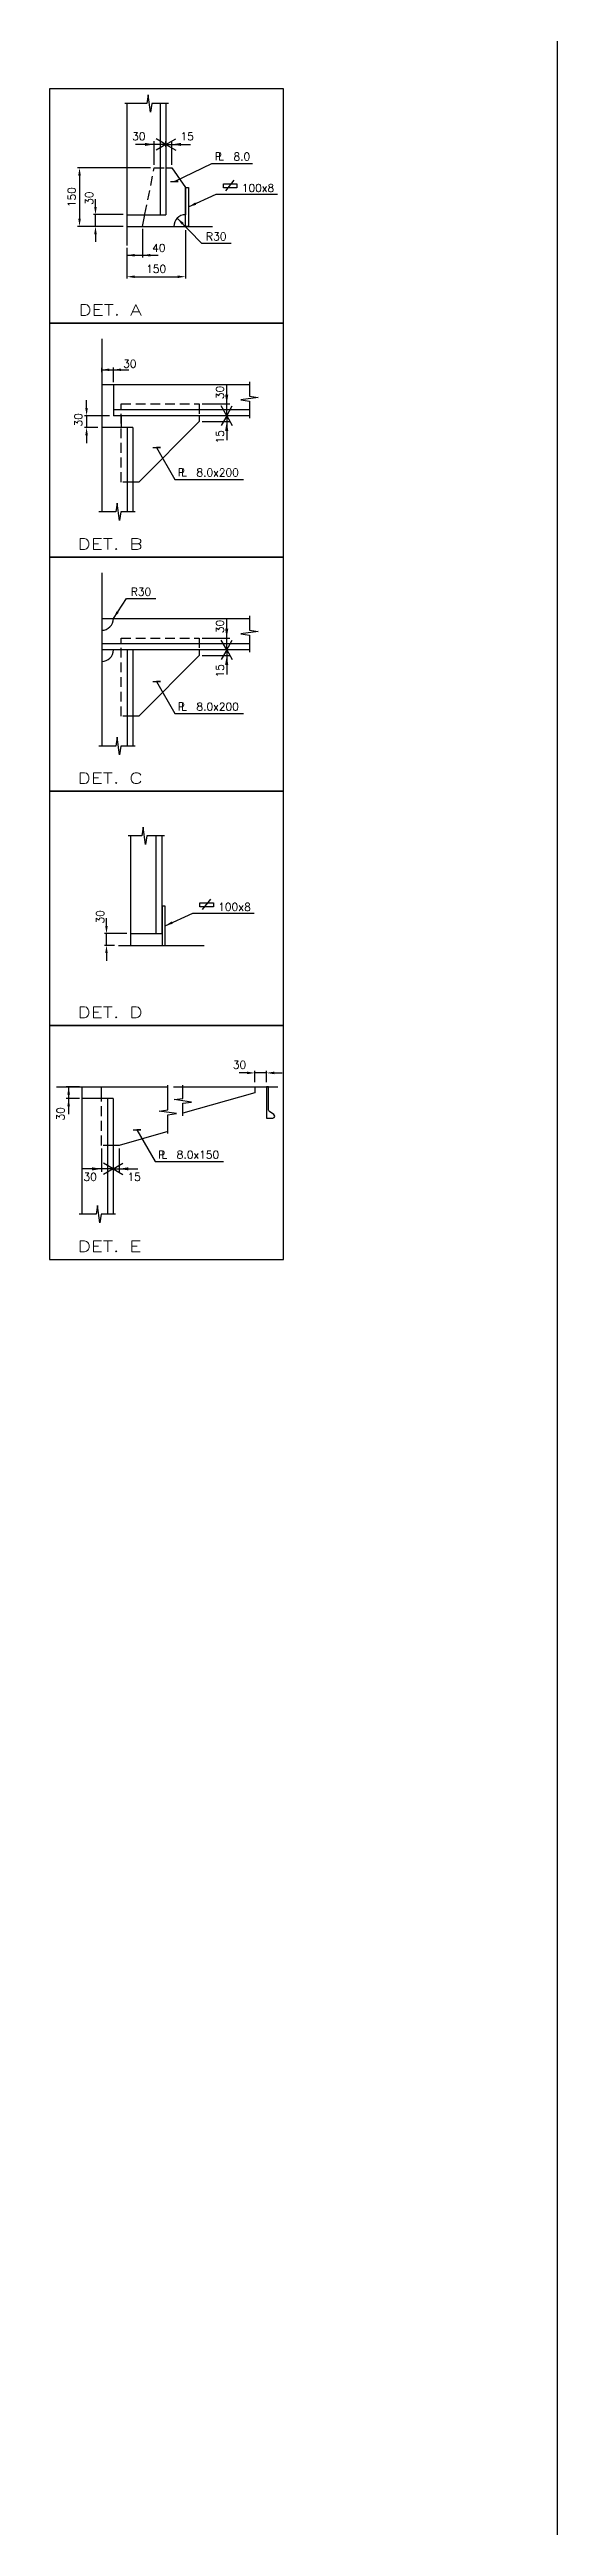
# Model space of a CAD drawing. Extents: x 53504 to 219407, y 25397 to 156081.
# Drawn here: x 210734 to 217246, y 105567 to 137306 of the extents above; entities that cross this region are included whole.
import ezdxf
from ezdxf.enums import TextEntityAlignment as Align

# ---------------------------------------------------------------- set-up
doc = ezdxf.new("R2010")
doc.units = 0
doc.header["$LTSCALE"] = 250
doc.linetypes.add('DASHED', pattern=[0.75, 0.5, -0.25])
doc.layers.get('0').update_dxf_attribs({"linetype": 'CONTINUOUS'})
doc.layers.get('DEFPOINTS').update_dxf_attribs({"linetype": 'CONTINUOUS'})
for name, color, linetype in [('S0CO1', 1, 'CONTINUOUS'), ('S0CO2', 2, 'CONTINUOUS'), ('S0CO5', 4, 'CONTINUOUS'), ('S0DA1', 1, 'DASHED'), ('S0DIM', 2, 'CONTINUOUS'), ('S0TX2', 2, 'CONTINUOUS')]:
    doc.layers.add(name, color=color, linetype=linetype)
doc.styles.add('ROMANS', font='romans', dxfattribs={"height": 100})
doc.dimstyles.new('ROAR', dxfattribs={"dimscale": 0.4, "dimtxt": 150, "dimasz": 2.4, "dimexe": 100, "dimexo": 100, "dimgap": 400, "dimtad": 0, "dimdsep": 46, "dimtxsty": 'ROMANS', "dimblk1": 'PILB', "dimblk2": 'PILC', "dimsah": 1, "dimcen": 0, "dimclrd": 1, "dimclre": 1, "dimclrt": 2, "dimadec": 0, "dimazin": 0, "dimtfac": 1, "dimtmove": 2, "dimatfit": 3, "dimldrblk": 'PILB', "dimfxl": 100, "dimtvp": 100, "dimtolj": 1, "dimarcsym": 0})
doc.dimstyles.new('ROAR1', dxfattribs={"dimscale": 0.4, "dimtxt": 2, "dimasz": 2, "dimexe": 75, "dimexo": 75, "dimgap": 500, "dimtad": 0, "dimdsep": 46, "dimtxsty": 'ROMANS', "dimblk1": 'PILD', "dimblk2": 'PILC', "dimsah": 1, "dimcen": 0, "dimclrd": 1, "dimclre": 1, "dimclrt": 2, "dimadec": 0, "dimazin": 0, "dimtfac": 1, "dimtmove": 2, "dimatfit": 3, "dimldrblk": 'PILD', "dimfxl": 1, "dimtvp": 100, "dimtolj": 1, "dimarcsym": 0})
doc.dimstyles.get("Standard").update_dxf_attribs({"dimscale": 50, "dimtxt": 2, "dimasz": 2, "dimexe": 0.5, "dimexo": 1, "dimgap": 1, "dimtad": 1, "dimdsep": 46, "dimtxsty": 'ROMANS', "dimcen": 1.5, "dimclrd": 1, "dimclre": 1, "dimclrt": 2, "dimazin": 2, "dimtfac": 1, "dimtmove": 2, "dimatfit": 3, "dimfxl": 1, "dimtvp": 100, "dimtolj": 1, "dimarcsym": 0})

# ---------------------------------------------------------------- blocks, each defined once
blk = doc.blocks.new('PILD')
at = {"color": 1, "linetype": 'ByBlock'}
blk.add_line((0, 0), (250, 0), dxfattribs=at)
blk.add_solid([(125, 21), (125, -21), (0, 0)], dxfattribs=at)
blk = doc.blocks.new('PILC')
at = {"color": 1, "linetype": 'ByBlock'}
blk.add_line((0, 0), (-250, 0), dxfattribs=at)
blk.add_solid([(-125, 21), (-125, -21), (0, 0)], dxfattribs=at)
blk = doc.blocks.new('*D154')
at = {"layer": 'DEFPOINTS', "color": 0, "transparency": 16777216}
for p in [(211926, 135040), (211726, 134795), (211926, 134670)]:
    blk.add_point(p, dxfattribs=at)
at = {"layer": 'S0DIM', "color": 1, "lineweight": -2, "transparency": 16777216}
for p, q in [((211926, 135010), (211926, 134640)), ((211726, 134670), (211725, 134670)), ((211726, 134765), (211726, 134640)), ((211726, 134670), (211926, 134670)), ((211927, 134670), (211928, 134670))]:
    blk.add_line(p, q, dxfattribs=at)
at = {"layer": 'S0DIM', "color": 1, "lineweight": -2, "transparency": 16777216, "xscale": 0.8, "yscale": 0.8, "zscale": 0.8}
blk.add_blockref('PILD', (211726, 134670), dxfattribs=at)
at = {"layer": 'S0DIM', "color": 1, "lineweight": -2, "transparency": 16777216, "xscale": 0.8, "yscale": 0.8, "zscale": 0.8, "rotation": 180}
blk.add_blockref('PILC', (211926, 134670), dxfattribs=at)
at = {"layer": 'S0DIM', "color": 2, "transparency": 16777216, "insert": (212136, 134764), "char_height": 100, "attachment_point": 5, "style": 'ROMANS'}
blk.add_mtext('\\A1;40', dxfattribs=at)
blk = doc.blocks.new('*D155')
at = {"layer": 'DEFPOINTS', "color": 0, "transparency": 16777216}
for p in [(212477, 135040), (211726, 134795), (212477, 134395)]:
    blk.add_point(p, dxfattribs=at)
at = {"layer": 'S0CO1', "color": 1, "lineweight": -2, "transparency": 16777216}
for p, q in [((212477, 134990), (212477, 134370)), ((211726, 134745), (211726, 134370)), ((211826, 134395), (212377, 134395))]:
    blk.add_line(p, q, dxfattribs=at)
at = {"layer": 'S0CO1', "color": 1, "transparency": 16777216}
for points in [[(211826, 134411), (211826, 134378), (211726, 134395)], [(212377, 134411), (212377, 134378), (212477, 134395)]]:
    blk.add_solid(points, dxfattribs=at)
at = {"layer": 'S0CO1', "color": 2, "transparency": 16777216, "insert": (212102, 134495), "char_height": 100, "attachment_point": 5, "style": 'ROMANS'}
blk.add_mtext('\\A1;150', dxfattribs=at)
blk = doc.blocks.new('*D156')
at = {"layer": 'DEFPOINTS', "color": 0, "transparency": 16777216}
for p in [(212076, 135790), (211118, 135040), (211726, 135040)]:
    blk.add_point(p, dxfattribs=at)
at = {"layer": 'S0CO1', "color": 1, "lineweight": -2, "transparency": 16777216}
for p, q in [((212026, 135790), (211093, 135790)), ((211118, 135690), (211118, 135140)), ((211676, 135040), (211093, 135040))]:
    blk.add_line(p, q, dxfattribs=at)
at = {"layer": 'S0CO1', "color": 1, "transparency": 16777216}
for points in [[(211102, 135690), (211135, 135690), (211118, 135790)], [(211102, 135140), (211135, 135140), (211118, 135040)]]:
    blk.add_solid(points, dxfattribs=at)
at = {"layer": 'S0CO1', "color": 2, "transparency": 16777216, "insert": (211018, 135415), "char_height": 100, "attachment_point": 5, "rotation": 90, "style": 'ROMANS'}
blk.add_mtext('\\A1;150', dxfattribs=at)
blk = doc.blocks.new('PILB')
at = {"color": 1}
for q in [(130, 75), (130, -75)]:
    blk.add_line((0, 0), q, dxfattribs=at)
at = {"color": 1, "linetype": 'ByBlock'}
blk.add_line((0, 0), (250, 0), dxfattribs=at)
blk = doc.blocks.new('*D157')
at = {"layer": 'DEFPOINTS', "color": 0, "transparency": 16777216}
for p in [(212226, 136021), (212301, 136090), (212301, 135790)]:
    blk.add_point(p, dxfattribs=at)
at = {"layer": 'S0DIM', "color": 1, "lineweight": -2, "transparency": 16777216}
for p, q in [((212226, 136090), (212225, 136090)), ((212226, 136061), (212226, 136130)), ((212226, 136090), (212301, 136090)), ((212301, 135830), (212301, 136130)), ((212302, 136090), (212303, 136090))]:
    blk.add_line(p, q, dxfattribs=at)
at = {"layer": 'S0DIM', "color": 1, "lineweight": -2, "transparency": 16777216, "xscale": 0.9600000000000001, "yscale": 0.9600000000000001, "zscale": 0.9600000000000001}
blk.add_blockref('PILB', (212226, 136090), dxfattribs=at)
at = {"layer": 'S0DIM', "color": 1, "lineweight": -2, "transparency": 16777216, "xscale": 0.9600000000000001, "yscale": 0.9600000000000001, "zscale": 0.9600000000000001, "rotation": 180}
blk.add_blockref('PILC', (212301, 136090), dxfattribs=at)
at = {"layer": 'S0DIM', "color": 2, "transparency": 16777216, "insert": (212497, 136193), "char_height": 100, "attachment_point": 5, "style": 'ROMANS'}
blk.add_mtext('\\A1;15', dxfattribs=at)
blk = doc.blocks.new('*D158')
at = {"layer": 'DEFPOINTS', "color": 0, "transparency": 16777216}
for p in [(212076, 136090), (212226, 136021), (212076, 135790)]:
    blk.add_point(p, dxfattribs=at)
at = {"layer": 'S0DIM', "color": 1, "lineweight": -2, "transparency": 16777216}
for p, q in [((212076, 136090), (212075, 136090)), ((212076, 135830), (212076, 136130)), ((212226, 136090), (212076, 136090)), ((212226, 136061), (212226, 136130)), ((212227, 136090), (212228, 136090))]:
    blk.add_line(p, q, dxfattribs=at)
at = {"layer": 'S0DIM', "color": 1, "lineweight": -2, "transparency": 16777216, "xscale": 0.9600000000000001, "yscale": 0.9600000000000001, "zscale": 0.9600000000000001, "rotation": 180}
blk.add_blockref('PILB', (212226, 136090), dxfattribs=at)
at = {"layer": 'S0DIM', "color": 1, "lineweight": -2, "transparency": 16777216, "xscale": 0.9600000000000001, "yscale": 0.9600000000000001, "zscale": 0.9600000000000001}
blk.add_blockref('PILC', (212076, 136090), dxfattribs=at)
at = {"layer": 'S0DIM', "color": 2, "transparency": 16777216, "insert": (211877, 136193), "char_height": 100, "attachment_point": 5, "style": 'ROMANS'}
blk.add_mtext('\\A1;30', dxfattribs=at)
blk = doc.blocks.new('*D159')
at = {"layer": 'DEFPOINTS', "color": 0, "transparency": 16777216}
for p in [(211323, 135190), (211726, 135190), (211726, 135040)]:
    blk.add_point(p, dxfattribs=at)
at = {"layer": 'S0CO1', "color": 1, "lineweight": -2, "transparency": 16777216}
for p, q in [((211323, 135290), (211323, 135390)), ((211676, 135190), (211298, 135190)), ((211676, 135040), (211298, 135040)), ((211323, 135040), (211323, 135190)), ((211323, 134940), (211323, 134840))]:
    blk.add_line(p, q, dxfattribs=at)
at = {"layer": 'S0CO1', "color": 1, "transparency": 16777216}
for points in [[(211306, 135290), (211339, 135290), (211323, 135190)], [(211306, 134940), (211339, 134940), (211323, 135040)]]:
    blk.add_solid(points, dxfattribs=at)
at = {"layer": 'S0CO1', "color": 2, "transparency": 16777216, "insert": (211242, 135403), "char_height": 100, "attachment_point": 5, "rotation": 90, "style": 'ROMANS'}
blk.add_mtext('\\A1;30', dxfattribs=at)
blk = doc.blocks.new('FLST-2')
at = {"layer": 'S0TX2', "color": 1}
for p, q in [((-256, 101), (-256, 151)), ((-256, 151), (-81, 151)), ((-81, 101), (-256, 101)), ((-222, 65), (-117, 198)), ((-81, 151), (-81, 101))]:
    blk.add_line(p, q, dxfattribs=at)
at = {"layer": 'S0TX2', "style": 'ROMANS'}
blk.add_attdef('FL.ST', (-20, 50), '', height=100, dxfattribs=at)
blk = doc.blocks.new('PLDIM2')
at = {"layer": 'S0TX2', "style": 'ROMANS'}
for s, p in [('P', (-19, 0)), ('L', (23, 0))]:
    blk.add_text(s, height=100, dxfattribs=at).set_placement(p)
blk.add_attdef('XX.X', (168, -1), '', height=100, dxfattribs=at)
blk = doc.blocks.new('*D160')
at = {"layer": 'DEFPOINTS', "color": 0, "transparency": 16777216}
for p in [(211402, 133257), (211552, 133202), (211552, 133014)]:
    blk.add_point(p, dxfattribs=at)
at = {"layer": 'S0DIM', "color": 1, "lineweight": -2, "transparency": 16777216}
for p, q in [((211401, 133202), (211401, 133202)), ((211402, 133227), (211402, 133172)), ((211402, 133202), (211552, 133202)), ((211552, 133044), (211552, 133232)), ((211553, 133202), (211554, 133202))]:
    blk.add_line(p, q, dxfattribs=at)
at = {"layer": 'S0DIM', "color": 1, "lineweight": -2, "transparency": 16777216, "xscale": 0.8, "yscale": 0.8, "zscale": 0.8}
blk.add_blockref('PILD', (211402, 133202), dxfattribs=at)
at = {"layer": 'S0DIM', "color": 1, "lineweight": -2, "transparency": 16777216, "xscale": 0.8, "yscale": 0.8, "zscale": 0.8, "rotation": 180}
blk.add_blockref('PILC', (211552, 133202), dxfattribs=at)
at = {"layer": 'S0DIM', "color": 2, "transparency": 16777216, "insert": (211764, 133279), "char_height": 100, "attachment_point": 5, "style": 'ROMANS'}
blk.add_mtext('\\A1;30', dxfattribs=at)
blk = doc.blocks.new('*D161')
at = {"layer": 'DEFPOINTS', "color": 0, "transparency": 16777216}
for p in [(211209, 132464), (211402, 132464), (211552, 132614)]:
    blk.add_point(p, dxfattribs=at)
at = {"layer": 'S0CO1', "color": 1, "lineweight": -2, "transparency": 16777216}
for p, q in [((211209, 132714), (211209, 132814)), ((211502, 132614), (211184, 132614)), ((211352, 132464), (211184, 132464)), ((211209, 132614), (211209, 132464)), ((211209, 132364), (211209, 132264))]:
    blk.add_line(p, q, dxfattribs=at)
at = {"layer": 'S0CO1', "color": 1, "transparency": 16777216}
for points in [[(211192, 132714), (211225, 132714), (211209, 132614)], [(211192, 132364), (211225, 132364), (211209, 132464)]]:
    blk.add_solid(points, dxfattribs=at)
at = {"layer": 'S0CO1', "color": 2, "transparency": 16777216, "insert": (211104, 132560), "char_height": 100, "attachment_point": 5, "rotation": 90, "style": 'ROMANS'}
blk.add_mtext('\\A1;30', dxfattribs=at)
blk = doc.blocks.new('*D162')
at = {"layer": 'DEFPOINTS', "color": 0, "transparency": 16777216}
for p in [(212652, 132539), (213005, 132539), (213061, 132614)]:
    blk.add_point(p, dxfattribs=at)
at = {"layer": 'S0DIM', "color": 1, "lineweight": -2, "transparency": 16777216}
for p, q in [((212692, 132539), (213045, 132539)), ((213021, 132614), (212965, 132614)), ((213005, 132615), (213005, 132616)), ((213005, 132614), (213005, 132539)), ((213005, 132538), (213005, 132537))]:
    blk.add_line(p, q, dxfattribs=at)
at = {"layer": 'S0DIM', "color": 1, "lineweight": -2, "transparency": 16777216, "xscale": 0.9600000000000001, "yscale": 0.9600000000000001, "zscale": 0.9600000000000001}
for name, p, rotation in [('PILB', (213005, 132614), 270), ('PILC', (213005, 132539), 90)]:
    blk.add_blockref(name, p, dxfattribs=dict(at, rotation=rotation))
at = {"layer": 'S0DIM', "color": 2, "transparency": 16777216, "insert": (212918, 132344), "char_height": 100, "attachment_point": 5, "rotation": 90, "style": 'ROMANS'}
blk.add_mtext('\\A1;15', dxfattribs=at)
blk = doc.blocks.new('*D163')
at = {"layer": 'DEFPOINTS', "color": 0, "transparency": 16777216}
for p in [(212652, 132764), (213005, 132764), (213061, 132614)]:
    blk.add_point(p, dxfattribs=at)
at = {"layer": 'S0DIM', "color": 1, "lineweight": -2, "transparency": 16777216}
for p, q in [((212692, 132764), (213045, 132764)), ((213005, 132765), (213005, 132766)), ((213005, 132614), (213005, 132764)), ((213021, 132614), (212965, 132614)), ((213005, 132613), (213005, 132612))]:
    blk.add_line(p, q, dxfattribs=at)
at = {"layer": 'S0DIM', "color": 1, "lineweight": -2, "transparency": 16777216, "xscale": 0.9600000000000001, "yscale": 0.9600000000000001, "zscale": 0.9600000000000001}
for name, p, rotation in [('PILC', (213005, 132764), 270), ('PILB', (213005, 132614), 90)]:
    blk.add_blockref(name, p, dxfattribs=dict(at, rotation=rotation))
at = {"layer": 'S0DIM', "color": 2, "transparency": 16777216, "insert": (212918, 132913), "char_height": 100, "attachment_point": 5, "rotation": 90, "style": 'ROMANS'}
blk.add_mtext('\\A1;30', dxfattribs=at)
blk = doc.blocks.new('*D164')
at = {"layer": 'DEFPOINTS', "color": 0, "transparency": 16777216}
for p in [(212652, 129539), (213005, 129539), (213061, 129614)]:
    blk.add_point(p, dxfattribs=at)
at = {"layer": 'S0DIM', "color": 1, "lineweight": -2, "transparency": 16777216}
for p, q in [((212692, 129539), (213045, 129539)), ((213021, 129614), (212965, 129614)), ((213005, 129615), (213005, 129616)), ((213005, 129614), (213005, 129539)), ((213005, 129538), (213005, 129537))]:
    blk.add_line(p, q, dxfattribs=at)
at = {"layer": 'S0DIM', "color": 1, "lineweight": -2, "transparency": 16777216, "xscale": 0.9600000000000001, "yscale": 0.9600000000000001, "zscale": 0.9600000000000001}
for name, p, rotation in [('PILB', (213005, 129614), 270), ('PILC', (213005, 129539), 90)]:
    blk.add_blockref(name, p, dxfattribs=dict(at, rotation=rotation))
at = {"layer": 'S0DIM', "color": 2, "transparency": 16777216, "insert": (212918, 129344), "char_height": 100, "attachment_point": 5, "rotation": 90, "style": 'ROMANS'}
blk.add_mtext('\\A1;15', dxfattribs=at)
blk = doc.blocks.new('*D165')
at = {"layer": 'DEFPOINTS', "color": 0, "transparency": 16777216}
for p in [(212652, 129764), (213005, 129764), (213061, 129614)]:
    blk.add_point(p, dxfattribs=at)
at = {"layer": 'S0DIM', "color": 1, "lineweight": -2, "transparency": 16777216}
for p, q in [((212692, 129764), (213045, 129764)), ((213021, 129614), (212965, 129614)), ((213005, 129765), (213005, 129766)), ((213005, 129614), (213005, 129764)), ((213005, 129613), (213005, 129612))]:
    blk.add_line(p, q, dxfattribs=at)
at = {"layer": 'S0DIM', "color": 1, "lineweight": -2, "transparency": 16777216, "xscale": 0.9600000000000001, "yscale": 0.9600000000000001, "zscale": 0.9600000000000001}
for name, p, rotation in [('PILB', (213005, 129614), 90), ('PILC', (213005, 129764), 270)]:
    blk.add_blockref(name, p, dxfattribs=dict(at, rotation=rotation))
at = {"layer": 'S0DIM', "color": 2, "transparency": 16777216, "insert": (212918, 129913), "char_height": 100, "attachment_point": 5, "rotation": 90, "style": 'ROMANS'}
blk.add_mtext('\\A1;30', dxfattribs=at)
blk = doc.blocks.new('*D166')
at = {"layer": 'DEFPOINTS', "color": 0, "transparency": 16777216}
for p in [(210979, 123864), (211150, 124014), (211150, 123864)]:
    blk.add_point(p, dxfattribs=at)
at = {"layer": 'S0DIM', "color": 1, "lineweight": -2, "transparency": 16777216}
for p, q in [((211120, 124014), (210949, 124014)), ((211120, 123864), (210949, 123864)), ((210979, 124015), (210979, 124016)), ((210979, 124014), (210979, 123864)), ((210979, 123863), (210979, 123863))]:
    blk.add_line(p, q, dxfattribs=at)
at = {"layer": 'S0DIM', "color": 1, "lineweight": -2, "transparency": 16777216, "xscale": 0.8, "yscale": 0.8, "zscale": 0.8}
for name, p, rotation in [('PILD', (210979, 124014), 270), ('PILC', (210979, 123864), 90)]:
    blk.add_blockref(name, p, dxfattribs=dict(at, rotation=rotation))
at = {"layer": 'S0DIM', "color": 2, "transparency": 16777216, "insert": (210875, 123669), "char_height": 100, "attachment_point": 5, "rotation": 90, "style": 'ROMANS'}
blk.add_mtext('\\A1;30', dxfattribs=at)
blk = doc.blocks.new('HP100x7')
at = {"color": 0}
blk.add_lwpolyline([(0, 0), (0, -100), (20.5, -100, 0.767327), (23.5, -88.8), (9.5, -79.3, -0.267949), (7, -74.9), (7, 0)], format="xyb", close=True, dxfattribs=at)
blk = doc.blocks.new('*D167')
at = {"layer": 'DEFPOINTS', "color": 0, "transparency": 16777216}
for p in [(213365, 124192), (213365, 124022), (213515, 124022)]:
    blk.add_point(p, dxfattribs=at)
at = {"layer": 'S0CO1', "color": 1, "lineweight": -2, "transparency": 16777216}
for p, q in [((213265, 124192), (213165, 124192)), ((213365, 124072), (213365, 124217)), ((213515, 124192), (213365, 124192)), ((213515, 124072), (213515, 124217)), ((213615, 124192), (213715, 124192))]:
    blk.add_line(p, q, dxfattribs=at)
at = {"layer": 'S0CO1', "color": 1, "transparency": 16777216}
for points in [[(213265, 124209), (213265, 124176), (213365, 124192)], [(213615, 124209), (213615, 124176), (213515, 124192)]]:
    blk.add_solid(points, dxfattribs=at)
at = {"layer": 'S0CO1', "color": 2, "transparency": 16777216, "insert": (213170, 124296), "char_height": 100, "attachment_point": 5, "style": 'ROMANS'}
blk.add_mtext('\\A1;30', dxfattribs=at)
blk = doc.blocks.new('*D168')
at = {"layer": 'DEFPOINTS', "color": 0, "transparency": 16777216}
for p in [(211625, 123263), (211550, 123032), (211625, 122963)]:
    blk.add_point(p, dxfattribs=at)
at = {"layer": 'S0DIM', "color": 1, "lineweight": -2, "transparency": 16777216}
for p, q in [((211625, 123223), (211625, 122923)), ((211549, 122963), (211548, 122963)), ((211550, 122992), (211550, 122923)), ((211550, 122963), (211625, 122963)), ((211626, 122963), (211627, 122963))]:
    blk.add_line(p, q, dxfattribs=at)
at = {"layer": 'S0DIM', "color": 1, "lineweight": -2, "transparency": 16777216, "xscale": 0.9600000000000001, "yscale": 0.9600000000000001, "zscale": 0.9600000000000001}
blk.add_blockref('PILB', (211550, 122963), dxfattribs=at)
at = {"layer": 'S0DIM', "color": 1, "lineweight": -2, "transparency": 16777216, "xscale": 0.9600000000000001, "yscale": 0.9600000000000001, "zscale": 0.9600000000000001, "rotation": 180}
blk.add_blockref('PILC', (211625, 122963), dxfattribs=at)
at = {"layer": 'S0DIM', "color": 2, "transparency": 16777216, "insert": (211820, 122860), "char_height": 100, "attachment_point": 5, "style": 'ROMANS'}
blk.add_mtext('\\A1;15', dxfattribs=at)
blk = doc.blocks.new('*D169')
at = {"layer": 'DEFPOINTS', "color": 0, "transparency": 16777216}
for p in [(211400, 123263), (211400, 122963), (211550, 123032)]:
    blk.add_point(p, dxfattribs=at)
at = {"layer": 'S0DIM', "color": 1, "lineweight": -2, "transparency": 16777216}
for p, q in [((211400, 123223), (211400, 122923)), ((211399, 122963), (211398, 122963)), ((211550, 122963), (211400, 122963)), ((211550, 122992), (211550, 122923)), ((211551, 122963), (211552, 122963))]:
    blk.add_line(p, q, dxfattribs=at)
at = {"layer": 'S0DIM', "color": 1, "lineweight": -2, "transparency": 16777216, "xscale": 0.9600000000000001, "yscale": 0.9600000000000001, "zscale": 0.9600000000000001}
blk.add_blockref('PILC', (211400, 122963), dxfattribs=at)
at = {"layer": 'S0DIM', "color": 1, "lineweight": -2, "transparency": 16777216, "xscale": 0.9600000000000001, "yscale": 0.9600000000000001, "zscale": 0.9600000000000001, "rotation": 180}
blk.add_blockref('PILB', (211550, 122963), dxfattribs=at)
at = {"layer": 'S0DIM', "color": 2, "transparency": 16777216, "insert": (211255, 122860), "char_height": 100, "attachment_point": 5, "style": 'ROMANS'}
blk.add_mtext('\\A1;30', dxfattribs=at)
blk = doc.blocks.new('*D215')
at = {"layer": 'DEFPOINTS', "color": 0, "transparency": 16777216}
for p in [(211464, 125977), (211616, 125827), (211776, 125977)]:
    blk.add_point(p, dxfattribs=at)
at = {"layer": 'S0CO1', "color": 1, "lineweight": -2, "transparency": 16777216}
for p, q in [((211464, 126077), (211464, 126177)), ((211726, 125977), (211439, 125977)), ((211566, 125827), (211439, 125827)), ((211464, 125827), (211464, 125977)), ((211464, 125727), (211464, 125627))]:
    blk.add_line(p, q, dxfattribs=at)
at = {"layer": 'S0CO1', "color": 1, "transparency": 16777216}
for points in [[(211447, 126077), (211480, 126077), (211464, 125977)], [(211447, 125727), (211480, 125727), (211464, 125827)]]:
    blk.add_solid(points, dxfattribs=at)
at = {"layer": 'S0CO1', "color": 2, "transparency": 16777216, "insert": (211383, 126191), "char_height": 100, "attachment_point": 5, "rotation": 90, "style": 'ROMANS'}
blk.add_mtext('\\A1;30', dxfattribs=at)

msp = doc.modelspace()

# ---------------------------------------------------------------- linework, layer by layer
at = {"layer": 'S0CO1', "color": 6}
msp.add_line((217245.628, 56596.307), (217244.682, 153661.231), dxfattribs=at)
at = {"layer": 'S0CO1', "color": 0}
for p, q in [((212100.574, 125977.075), (212100.574, 127229.716)), ((212175.574, 125977.075), (212175.574, 127229.716)), ((211775.574, 125977.075), (212175.574, 125977.075))]:
    msp.add_line(p, q, dxfattribs=at)
for points in [[(210733.527, 133800.686), (213733.53, 133800.686), (213733.53, 136800.681), (210733.527, 136800.681)], [(210733.527, 130800.691), (213733.53, 130800.691), (213733.53, 133800.686), (210733.527, 133800.686)], [(210733.527, 127800.695), (213733.53, 127800.695), (213733.53, 130800.691), (210733.527, 130800.691)], [(210733.527, 124800.7), (213733.53, 124800.7), (213733.53, 127800.695), (210733.527, 127800.695)], [(210733.527, 121800.705), (213733.53, 121800.705), (213733.53, 124800.7), (210733.527, 124800.7)]]:
    msp.add_lwpolyline(points, close=True, dxfattribs=at)
at = {"layer": 'S0CO1', "color": 0, "flags": 128}
for points in [[(212258.816, 136613.312), (212043.426, 136613.312), (212027.769, 136501.907), (211996.455, 136724.717), (211980.798, 136613.312), (211701.021, 136613.312)], [(213297.41, 133048.339), (213297.41, 132863.735), (213408.816, 132848.078), (213186.005, 132816.764), (213297.41, 132801.107), (213297.41, 132582.004)], [(211832.792, 131381.286), (211648.188, 131381.286), (211632.531, 131269.881), (211601.217, 131492.691), (211585.56, 131381.286), (211366.457, 131381.286)], [(213297.41, 130048.344), (213297.41, 129863.739), (213408.816, 129848.082), (213186.005, 129816.768), (213297.41, 129801.111), (213297.41, 129582.008)], [(211832.792, 128381.29), (211648.188, 128381.29), (211632.531, 128269.885), (211601.217, 128492.696), (211585.56, 128381.29), (211366.457, 128381.29)], [(212206.22, 127229.716), (211980.215, 127229.716), (211964.558, 127118.311), (211933.244, 127341.121), (211917.587, 127229.716), (211739.885, 127229.716)], [(212250.443, 123415.448), (212250.443, 123656.73), (212361.848, 123672.387), (212139.038, 123703.701), (212250.443, 123719.358), (212250.443, 124035.822)], [(212442.272, 123641.573), (212442.272, 123802.704), (212553.677, 123818.361), (212330.867, 123849.675), (212442.272, 123865.332), (212442.272, 124035.162)], [(211580.54, 122381.3), (211395.935, 122381.3), (211380.278, 122269.895), (211348.965, 122492.705), (211333.308, 122381.3), (211114.204, 122381.3)]]:
    msp.add_lwpolyline(points, dxfattribs=at)
at = {"layer": 'S0CO2', "color": 0}
for p, q in [((212151.497, 136613.312), (212151.497, 135189.607)), ((212226.497, 136613.312), (212226.497, 135189.607)), ((211726.497, 135189.607), (212226.497, 135189.607)), ((211552.146, 133014.155), (211552.146, 132614.156)), ((213297.41, 132689.156), (211552.146, 132689.156)), ((211802.145, 132464.156), (211402.146, 132464.156)), ((213297.41, 132614.156), (211552.146, 132614.156)), ((211652.145, 132614.156), (211652.145, 132464.156)), ((211727.145, 132464.156), (211727.145, 131381.286)), ((211802.145, 132464.156), (211802.145, 131381.286)), ((213297.41, 129689.161), (211402.146, 129689.161)), ((213297.41, 129614.161), (211402.146, 129614.161)), ((211727.145, 129614.161), (211727.145, 128381.29)), ((211802.145, 129614.161), (211802.145, 128381.29)), ((211549.893, 123864.169), (211149.894, 123864.169)), ((211399.893, 123864.169), (211399.893, 124014.169)), ((211474.893, 123864.169), (211474.893, 122381.3)), ((211549.893, 123864.169), (211549.893, 122381.3))]:
    msp.add_line(p, q, dxfattribs=at)
msp.add_lwpolyline([(212226.497, 135789.608), (212301.497, 135789.608), (212476.506, 135539.608), (212476.506, 135189.608, 0.414213562), (212326.506, 135039.608)], format="xyb", dxfattribs=at)
for points in [[(212476.506, 135039.608), (212476.506, 135539.608), (212516.506, 135539.608), (212516.506, 135039.608)], [(212215.574, 125827.075), (212215.574, 126327.075), (212175.574, 126327.075), (212175.574, 125827.075)]]:
    msp.add_lwpolyline(points, close=True, dxfattribs=at)
for points in [[(211926.497, 135039.607), (211956.497, 135189.607)], [(212652.145, 132614.156), (212652.145, 132539.156), (211877.145, 131764.156), (211802.145, 131764.156)], [(212652.145, 129614.161), (212652.145, 129539.161), (211877.145, 128764.161), (211802.145, 128764.161)], [(213364.905, 124014.169), (213364.905, 123939.169), (212442.272, 123676.947)], [(212250.443, 123441.957), (211624.893, 123264.169), (211549.893, 123264.169)]]:
    msp.add_lwpolyline(points, dxfattribs=at)
for centre in [(211402.146, 130014.159), (211402.146, 129614.161)]:
    msp.add_arc(centre, 150, 270, 0, dxfattribs=at)
at = {"layer": 'S0CO5', "color": 0}
for p, q in [((211726.497, 136613.312), (211726.497, 134795.185)), ((211726.497, 135039.607), (212821.815, 135039.607)), ((211402.146, 133599.331), (211402.146, 131381.286)), ((211402.146, 133014.155), (213297.41, 133014.155)), ((211402.146, 130599.336), (211402.146, 128381.29)), ((211402.146, 130014.159), (213297.41, 130014.159)), ((211775.574, 125827.075), (211775.574, 127229.716)), ((211616.346, 125827.075), (212717.702, 125827.075)), ((210825.197, 124014.169), (212250.443, 124014.169)), ((211149.894, 124014.169), (211149.894, 122381.3)), ((212323.212, 124014.169), (213661.406, 124014.169))]:
    msp.add_line(p, q, dxfattribs=at)
at = {"layer": 'S0DA1', "color": 0}
for points in [[(211957.528, 135194.761), (212076.497, 135789.608), (212222.686, 135789.608)], [(211797.571, 131764.156), (211652.145, 131764.156), (211652.145, 132764.156), (212652.145, 132764.156), (212652.145, 132616.931)], [(211797.571, 128764.161), (211652.145, 128764.161), (211652.145, 129764.161), (212652.145, 129764.161), (212652.145, 129616.936)], [(211545.319, 123264.169), (211399.893, 123264.169), (211399.893, 123864.169)]]:
    msp.add_lwpolyline(points, dxfattribs=at)
at = {"layer": 'S0TX2', "color": 0}
for points in [[(212283.982, 135615.455), (212383.982, 135615.455), (212333.982, 135615.455), (212813.332, 135846.204), (213333.92, 135846.204)], [(212056.497, 132206.141), (212156.497, 132206.141), (212106.497, 132206.141), (212338.454, 131797.329), (213221.859, 131797.329)], [(212056.497, 129206.145), (212156.497, 129206.145), (212106.497, 129206.145), (212338.454, 128797.334), (213221.859, 128797.334)], [(211804.245, 123464.442), (211904.245, 123464.442), (211854.245, 123464.442), (212086.202, 123055.631), (212965.525, 123055.631)]]:
    msp.add_lwpolyline(points, dxfattribs=at)

# ---------------------------------------------------------------- block references
at = {"layer": 'S0CO2', "color": 0, "xscale": 4, "yscale": 4, "zscale": 4}
msp.add_blockref('HP100x7', (213514.905, 124014.169), dxfattribs=at)
at = {"layer": 'S0TX2', "color": 0}
ref = msp.add_blockref('PLDIM2', (212873.536, 135886.256), dxfattribs=at)
ref.add_attrib('XX.X', '8.0', (213090.532, 135884.797), dxfattribs={"height": 100, "style": 'ROMANS'})
for p in [(213217.885, 135432.199), (212916.954, 126219.667)]:
    msp.add_blockref('FLST-2', p, dxfattribs=at).add_auto_attribs({'FL.ST': '100x8'})
ref = msp.add_blockref('PLDIM2', (212398.658, 131837.382), dxfattribs=at)
ref.add_attrib('XX.X', '8.0x200', (212615.654, 131835.923), dxfattribs={"height": 100, "style": 'ROMANS'})
ref = msp.add_blockref('PLDIM2', (212398.658, 128837.386), dxfattribs=at)
ref.add_attrib('XX.X', '8.0x200', (212615.654, 128835.927), dxfattribs={"height": 100, "style": 'ROMANS'})
ref = msp.add_blockref('PLDIM2', (212146.406, 123095.683), dxfattribs=at)
ref.add_attrib('XX.X', '8.0x150', (212363.402, 123094.224), dxfattribs={"height": 100, "style": 'ROMANS'})

# ---------------------------------------------------------------- texts
at = {"layer": 'S0TX2', "color": 0, "style": 'ROMANS'}
for p in [(212739.437, 134910.371), (211776.397, 130357.013)]:
    msp.add_text('R30', height=100, dxfattribs=at).set_placement(p, align=Align.MIDDLE_LEFT)
at = {"layer": 'S0TX2', "color": 0, "style": 'ROMANS', "width": 1.35}
for s, p in [('DET. A', (211509.937, 133969.46)), ('DET. B', (211509.937, 130969.464)), ('DET. C', (211509.937, 127969.469)), ('DET. D', (211509.937, 124969.474)), ('DET. E', (211503.252, 121969.478))]:
    msp.add_text(s, height=140, rotation=360, dxfattribs=at).set_placement(p, align=Align.MIDDLE)

# ---------------------------------------------------------------- dimensions: what is measured, and where the dimension line sits
at = {"layer": 'S0CO1', "color": 0}
dim = msp.add_linear_dim(base=(211118.366, 135039.607), p1=(212076.497, 135789.608), p2=(211726.497, 135039.607), angle=90, text='150', dimstyle='STANDARD', dxfattribs=at)
dim.commit()
dim.dimension.update_dxf_attribs({"geometry": '*D156', "text_midpoint": (211018.366, 135414.607)})
for base, p1, p2, picture, middle in [((211322.749, 135189.607), (211726.497, 135039.607), (211726.497, 135189.607), '*D159', (211241.68, 135403.482)), ((211208.685, 132464.156), (211552.146, 132614.156), (211402.146, 132464.156), '*D161', (211104.434, 132560.438)), ((211463.576, 125977.075), (211616.346, 125827.075), (211775.574, 125977.075), '*D215', (211382.507, 126190.95))]:
    dim = msp.add_linear_dim(base=base, p1=p1, p2=p2, angle=90, text='30', dimstyle='STANDARD', dxfattribs=at)
    dim.commit()
    dim.dimension.update_dxf_attribs({"geometry": picture, "text_midpoint": middle, "dimtype": 160})
dim = msp.add_linear_dim(base=(212476.506, 134394.574), p1=(211726.497, 134795.185), p2=(212476.506, 135039.608), text='150', dimstyle='STANDARD', dxfattribs=at)
dim.commit()
dim.dimension.update_dxf_attribs({"geometry": '*D155', "text_midpoint": (212101.502, 134494.574)})
dim = msp.add_linear_dim(base=(213364.905, 124192.229), p1=(213514.905, 124021.739), p2=(213364.905, 124021.739), text='30', dimstyle='STANDARD', dxfattribs=at)
dim.commit()
dim.dimension.update_dxf_attribs({"geometry": '*D167', "text_midpoint": (213169.886, 124296.48), "dimtype": 160})
at = {"layer": 'S0DIM', "color": 0}
for base, p1, p2, angle, text, dimstyle, picture, middle in [((212076.497, 136090.019), (212226.497, 136021.11), (212076.497, 135789.608), 180, '30', 'ROAR', '*D158', (211877.262, 136192.72)), ((213005.309, 132764.156), (213061.39, 132614.156), (212652.145, 132764.156), 90, '30', 'ROAR', '*D163', (212918.21, 132913.466)), ((213005.309, 132539.156), (213061.39, 132614.156), (212652.145, 132539.156), 270, '15', 'ROAR', '*D162', (212918.21, 132344.023)), ((213005.309, 129764.161), (213061.39, 129614.161), (212652.145, 129764.161), 90, '30', 'ROAR', '*D165', (212918.21, 129913.471)), ((213005.309, 129539.161), (213061.39, 129614.161), (212652.145, 129539.161), 270, '15', 'ROAR', '*D164', (212918.21, 129344.027)), ((210979.404, 123864.169), (211149.894, 124014.169), (211149.894, 123864.169), 90, '30', 'ROAR1', '*D166', (210875.153, 123669.15)), ((211399.893, 122962.898), (211549.893, 123031.807), (211399.893, 123263.309), 180, '30', 'ROAR', '*D169', (211254.639, 122860.196))]:
    dim = msp.add_linear_dim(base=base, p1=p1, p2=p2, angle=angle, text=text, dimstyle=dimstyle, dxfattribs=at)
    dim.commit()
    dim.dimension.update_dxf_attribs({"geometry": picture, "text_midpoint": middle, "dimtype": 160})
for base, p1, p2, text, dimstyle, picture, middle in [((212301.497, 136090.019), (212226.497, 136021.11), (212301.497, 135789.608), '15', 'ROAR', '*D157', (212496.631, 136192.72)), ((211926.497, 134670.319), (211726.497, 134795.185), (211926.497, 135039.607), '40', 'ROAR1', '*D154', (212136.243, 134763.969)), ((211552.146, 133202.258), (211402.146, 133257.117), (211552.146, 133014.155), '30', 'ROAR1', '*D160', (211764.348, 133278.649)), ((211624.893, 122962.898), (211549.893, 123031.807), (211624.893, 123263.309), '15', 'ROAR', '*D168', (211820.026, 122860.196))]:
    dim = msp.add_linear_dim(base=base, p1=p1, p2=p2, text=text, dimstyle=dimstyle, dxfattribs=at)
    dim.commit()
    dim.dimension.update_dxf_attribs({"geometry": picture, "text_midpoint": middle, "dimtype": 160})

# ---------------------------------------------------------------- leaders
at = {"layer": 'S0CO1', "color": 0}
for points in [[(212516.506, 135289.608), (212869.945, 135450.756), (213658.067, 135450.756)], [(212370.44, 135145.674), (212681.468, 134826.497), (213060.872, 134826.497)], [(211552.146, 130014.159), (211718.428, 130273.139), (212097.832, 130273.139)], [(212215.574, 126077.075), (212569.014, 126238.223), (213357.136, 126238.223)]]:
    msp.add_leader(points, dimstyle='STANDARD', override={"dimgap": 1, "dimtad": 0}, dxfattribs=at)

doc.saveas('drawing.dxf')
